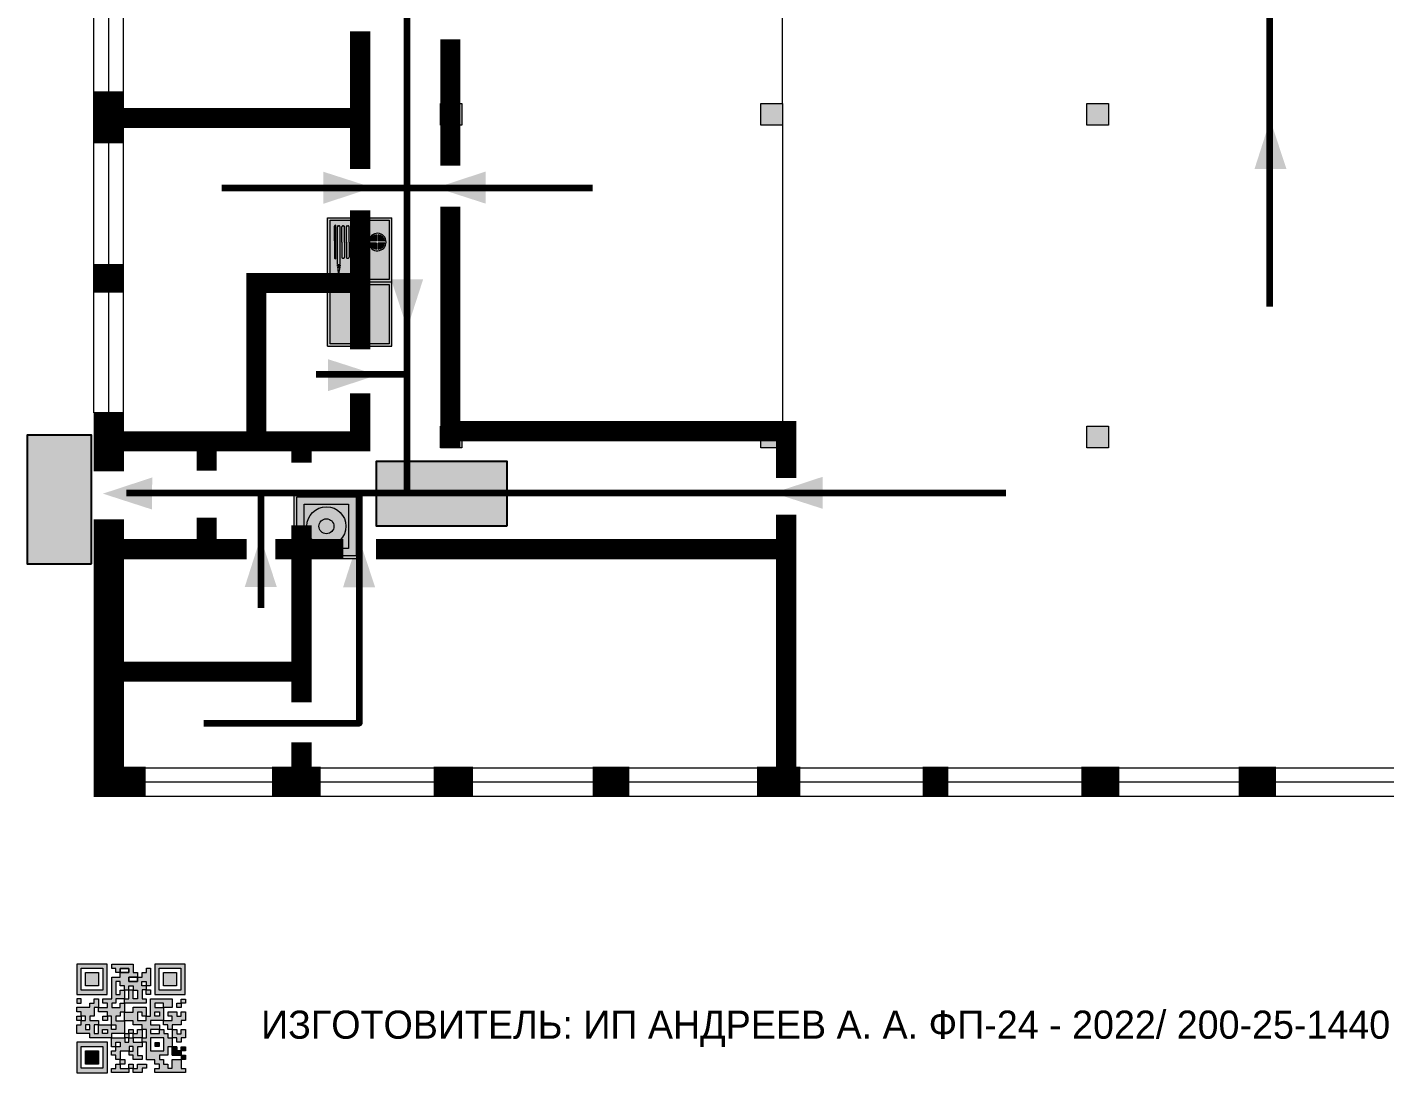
# Model space of a CAD drawing. Header units: millimetres. Extents: x 13810 to 67229, y 12374 to 21950.
# Drawn here: x 21737.9 to 21873, y 15355 to 15459.1 of the extents above; entities that cross this region are included whole.
import ezdxf

# ---------------------------------------------------------------- set-up
doc = ezdxf.new("R2010")
doc.units = ezdxf.units.MM
doc.layers.add('План_Штампы', color=7, linetype='Continuous')
doc.styles.add('обычный', font='arial.ttf')

# ---------------------------------------------------------------- blocks, each defined once
blk = doc.blocks.new('QR')
at = {"lineweight": 0}
h = blk.add_hatch(color=256, dxfattribs=at)
h.dxf.hatch_style = 1
h.paths.add_polyline_path([(9241.16, 2687.38), (9242.01, 2687.38), (9242.01, 2687.83), (9241.59, 2687.83), (9241.59, 2688.68), (9239.45, 2688.68), (9239.45, 2688.25), (9239.86, 2688.25), (9239.86, 2687.83), (9240.29, 2687.83), (9240.29, 2688.25), (9241.16, 2688.25), (9241.16, 2687.83), (9240.29, 2687.83), (9240.29, 2687.38), (9239.45, 2687.38), (9239.45, 2685.22), (9238.57, 2685.22), (9238.57, 2684.8), (9239.02, 2684.8), (9239.02, 2684.37), (9238.13, 2684.37), (9238.13, 2683.92), (9239.02, 2683.92), (9239.02, 2683.5), (9239.44, 2683.5), (9239.44, 2682.64), (9239.87, 2682.64), (9239.87, 2682.18), (9239.44, 2682.18), (9239.44, 2682.64), (9238.13, 2682.64), (9238.13, 2681.76), (9237.71, 2681.76), (9237.71, 2682.64), (9238.13, 2682.64), (9238.13, 2683.07), (9237.27, 2683.07), (9237.27, 2683.51), (9237.71, 2683.51), (9237.71, 2684.37), (9238.13, 2684.37), (9238.13, 2685.22), (9237.71, 2685.22), (9237.71, 2684.8), (9237.28, 2684.8), (9237.28, 2684.38), (9235.98, 2684.38), (9235.98, 2683.92), (9236.4, 2683.92), (9236.4, 2683.49), (9236.84, 2683.49), (9236.84, 2683.07), (9236.4, 2683.07), (9236.4, 2682.64), (9235.98, 2682.64), (9235.98, 2681.76), (9237.29, 2681.76), (9237.29, 2681.33), (9239.43, 2681.33), (9239.43, 2681.76), (9240.74, 2681.76), (9240.74, 2683.05), (9239.87, 2683.05), (9239.87, 2683.5), (9240.29, 2683.5), (9240.29, 2683.91), (9240.74, 2683.91), (9240.74, 2684.81), (9240.29, 2684.81), (9240.29, 2684.79), (9240.29, 2684.37), (9239.45, 2684.37), (9239.45, 2684.8), (9239.87, 2684.8), (9239.87, 2685.21), (9240.74, 2685.21), (9240.74, 2686.1), (9240.29, 2686.1), (9240.29, 2685.64), (9239.86, 2685.64), (9239.86, 2686.95), (9240.29, 2686.95), (9240.29, 2686.52), (9240.74, 2686.52), (9240.74, 2686.1), (9241.16, 2686.1), (9241.16, 2686.53), (9241.59, 2686.53), (9241.59, 2686.1), (9242.02, 2686.1), (9242.02, 2685.21), (9241.59, 2685.21), (9241.59, 2686.1), (9241.16, 2686.1), (9241.16, 2685.21), (9240.74, 2685.21), (9240.74, 2684.81), (9242.89, 2684.81), (9242.89, 2685.22), (9242.47, 2685.22), (9242.47, 2686.11), (9242.89, 2686.11), (9242.89, 2686.52), (9242.46, 2686.52), (9242.46, 2686.95), (9242.89, 2686.95), (9242.89, 2686.52), (9243.32, 2686.52), (9243.32, 2688.26), (9242.9, 2688.26), (9242.9, 2687.83), (9242.47, 2687.83), (9242.47, 2687.38), (9242.01, 2687.38), (9242.01, 2686.94), (9241.16, 2686.94)])
h.paths.add_polyline_path([(9239.02, 2682.18), (9239.02, 2681.76), (9238.54, 2681.76), (9238.54, 2682.18)], flags=16)
h.paths.add_polyline_path([(9237.27, 2682.65), (9237.27, 2682.19), (9236.83, 2682.19), (9236.83, 2682.65)], flags=16)
h = blk.add_hatch(color=256, dxfattribs=at)
h.dxf.hatch_style = 1
h.paths.add_polyline_path([(9238.15, 2687.83), (9236.83, 2687.83), (9236.83, 2686.52), (9238.15, 2686.52)], flags=0)
h.paths.add_polyline_path([(9239.01, 2685.65), (9239.01, 2688.68), (9235.98, 2688.68), (9235.98, 2685.65)])
h.paths.add_polyline_path([(9236.41, 2686.1), (9236.41, 2688.26), (9238.56, 2688.26), (9238.56, 2686.1)], flags=16)
h.paths.add_polyline_path([(9236.83, 2686.52), (9236.83, 2687.83), (9238.15, 2687.83), (9238.15, 2686.52)], flags=0)
h = blk.add_hatch(color=256, dxfattribs=at)
h.dxf.hatch_style = 1
h.paths.add_polyline_path([(9238.15, 2686.52), (9238.15, 2687.83), (9236.83, 2687.83), (9236.83, 2686.52)])
h.paths.add_polyline_path([(9245.91, 2686.52), (9245.91, 2687.83), (9244.59, 2687.83), (9244.59, 2686.52)], flags=0)
h.paths.add_polyline_path([(9246.77, 2685.65), (9246.77, 2688.68), (9243.74, 2688.68), (9243.74, 2685.65)])
h.paths.add_polyline_path([(9244.17, 2686.1), (9244.17, 2688.26), (9246.32, 2688.26), (9246.32, 2686.1)], flags=16)
h.paths.add_polyline_path([(9244.59, 2686.52), (9244.59, 2687.83), (9245.91, 2687.83), (9245.91, 2686.52)], flags=0)
h = blk.add_hatch(color=256, dxfattribs=at)
h.dxf.hatch_style = 1
h.paths.add_polyline_path([(9240.75, 2681.76), (9240.75, 2681.35), (9241.17, 2681.35), (9241.17, 2681.76)])
h.paths.add_polyline_path([(9241.6, 2682.18), (9241.17, 2682.18), (9241.17, 2681.76), (9241.6, 2681.76)])
h.paths.add_polyline_path([(9242.47, 2681.34), (9242.47, 2682.19), (9242.02, 2682.19), (9242.02, 2681.76), (9241.6, 2681.76), (9241.6, 2681.34)])
h.paths.add_polyline_path([(9239.87, 2678.3), (9239.44, 2678.3), (9239.44, 2677.89), (9241.17, 2677.89), (9241.17, 2678.3), (9240.28, 2678.3), (9240.28, 2678.73), (9239.87, 2678.73)])
h.paths.add_polyline_path([(9240.75, 2678.73), (9240.75, 2679.19), (9240.28, 2679.19), (9240.28, 2678.73)])
h.paths.add_polyline_path([(9241.6, 2678.73), (9241.17, 2678.73), (9241.17, 2678.3), (9241.6, 2678.3)])
h.paths.add_polyline_path([(9242.02, 2678.3), (9241.6, 2678.3), (9241.6, 2677.89), (9242.48, 2677.89), (9242.48, 2678.31), (9242.9, 2678.31), (9242.9, 2678.73), (9242.02, 2678.73)])
h.paths.add_polyline_path([(9246.36, 2684.37), (9246.36, 2684.79), (9245.93, 2684.79), (9245.93, 2684.37)])
h.paths.add_polyline_path([(9246.78, 2685.2), (9246.36, 2685.2), (9246.36, 2684.79), (9246.78, 2684.79)])
h.paths.add_polyline_path([(9245.91, 2687.83), (9244.59, 2687.83), (9244.59, 2686.52), (9245.91, 2686.52)])
h = blk.add_hatch(color=256, dxfattribs=at)
h.dxf.hatch_style = 1
h.paths.add_polyline_path([(9243.32, 2686.11), (9242.89, 2686.11), (9242.89, 2685.64), (9243.32, 2685.64)])
h.paths.add_polyline_path([(9239.02, 2683.07), (9239.02, 2683.5), (9238.56, 2683.5), (9238.56, 2683.07)])
h.paths.add_polyline_path([(9236.4, 2684.8), (9236.4, 2685.22), (9235.98, 2685.22), (9235.98, 2684.8)])
h.paths.add_polyline_path([(9236.4, 2683.07), (9236.4, 2683.49), (9235.98, 2683.49), (9235.98, 2683.07)])
h = blk.add_hatch(color=256, dxfattribs=at)
h.dxf.hatch_style = 1
h.paths.add_polyline_path([(9243.32, 2682.64), (9243.32, 2683.07), (9244.62, 2683.07), (9244.62, 2684.37), (9243.74, 2684.37), (9243.74, 2684.8), (9244.62, 2684.8), (9244.62, 2684.37), (9245.48, 2684.37), (9245.48, 2685.22), (9243.32, 2685.22), (9243.32, 2683.5), (9242.89, 2683.5), (9242.89, 2683.06), (9242.01, 2683.06), (9242.01, 2683.91), (9242.47, 2683.91), (9242.47, 2683.5), (9242.89, 2683.5), (9242.89, 2684.38), (9241.59, 2684.38), (9241.59, 2683.91), (9240.74, 2683.91), (9240.74, 2683.05), (9241.59, 2683.05), (9241.59, 2682.64), (9242.47, 2682.64), (9242.47, 2682.19), (9242.91, 2682.19), (9242.91, 2681.34), (9242.48, 2681.34), (9242.48, 2680.91), (9242.91, 2680.91), (9242.91, 2679.17), (9243.75, 2679.17), (9243.75, 2678.73), (9244.2, 2678.73), (9244.2, 2678.3), (9243.75, 2678.3), (9243.75, 2677.88), (9246.78, 2677.88), (9246.78, 2678.3), (9246.35, 2678.3), (9246.35, 2679.19), (9245.48, 2679.19), (9245.48, 2678.31), (9245.05, 2678.31), (9245.05, 2678.73), (9244.62, 2678.73), (9244.62, 2679.19), (9244.2, 2679.19), (9244.2, 2679.61), (9245.05, 2679.61), (9245.05, 2680.46), (9245.48, 2680.46), (9245.48, 2681.34), (9245.04, 2681.34), (9245.04, 2681.76), (9244.63, 2681.76), (9244.63, 2682.19), (9244.21, 2682.19), (9244.21, 2681.76), (9243.32, 2681.76), (9243.32, 2682.19), (9244.21, 2682.19), (9244.21, 2682.64)])
h.paths.add_polyline_path([(9243.75, 2683.49), (9243.75, 2683.92), (9244.21, 2683.92), (9244.21, 2683.49)], flags=16)
h.paths.add_polyline_path([(9243.32, 2681.34), (9244.63, 2681.34), (9244.63, 2680.04), (9243.32, 2680.04)], flags=16)
h.paths.add_polyline_path([(9243.76, 2680.89), (9244.18, 2680.89), (9244.18, 2680.48), (9243.76, 2680.48)], flags=0)
h = blk.add_hatch(color=256, dxfattribs=at)
h.dxf.hatch_style = 1
h.paths.add_polyline_path([(9246.36, 2683.07), (9246.78, 2683.07), (9246.78, 2683.92), (9246.36, 2683.92), (9246.36, 2683.49), (9245.92, 2683.49), (9245.92, 2683.92), (9245.06, 2683.92), (9245.06, 2683.49), (9245.48, 2683.49), (9245.48, 2683.07), (9244.62, 2683.07), (9244.62, 2682.65), (9245.05, 2682.65), (9245.05, 2682.18), (9245.48, 2682.18), (9245.48, 2682.65), (9246.36, 2682.65)])
h.paths.add_polyline_path([(9246.78, 2682.18), (9246.36, 2682.18), (9246.36, 2681.75), (9245.92, 2681.75), (9245.92, 2682.18), (9245.48, 2682.18), (9245.48, 2681.34), (9245.48, 2681.34), (9245.94, 2681.34), (9245.94, 2680.91), (9246.36, 2680.91), (9246.36, 2681.34), (9246.78, 2681.34)])
h = blk.add_hatch(color=256, dxfattribs=at)
h.dxf.hatch_style = 1
h.paths.add_polyline_path([(9242.02, 2680.46), (9242.48, 2680.46), (9242.48, 2680.91), (9241.58, 2680.91), (9241.58, 2681.35), (9241.17, 2681.35), (9241.17, 2680.91), (9240.75, 2680.91), (9240.75, 2681.33), (9239.43, 2681.33), (9239.43, 2680.46), (9239.86, 2680.46), (9239.86, 2680.92), (9240.3, 2680.92), (9240.3, 2680.46), (9239.86, 2680.46), (9239.86, 2680.04), (9239.44, 2680.04), (9239.44, 2679.62), (9239.86, 2679.62), (9239.86, 2679.19), (9240.29, 2679.19), (9240.29, 2680.03), (9241.18, 2680.03), (9241.18, 2680.47), (9241.6, 2680.47), (9241.6, 2680.03), (9241.18, 2680.03), (9241.18, 2679.61), (9241.6, 2679.61), (9241.6, 2679.19), (9242.47, 2679.19), (9242.47, 2679.6), (9242.02, 2679.6)])
h = blk.add_hatch(color=256, dxfattribs=at)
h.dxf.hatch_style = 1
h.paths.add_polyline_path([(9235.98, 2680.9), (9235.98, 2677.86), (9239.02, 2677.86), (9239.02, 2680.9)])
h.paths.add_polyline_path([(9238.57, 2680.48), (9238.57, 2678.32), (9236.41, 2678.32), (9236.41, 2680.48)], flags=16)
h.paths.add_polyline_path([(9238.15, 2680.05), (9238.15, 2678.74), (9236.83, 2678.74), (9236.83, 2680.05)], flags=0)
h = blk.add_hatch(color=256, dxfattribs=at)
h.dxf.hatch_style = 1
h.paths.add_polyline_path([(9238.15, 2680.05), (9236.83, 2680.05), (9236.83, 2678.74), (9238.15, 2678.74)])
h = blk.add_hatch(color=256, dxfattribs=at)
h.dxf.hatch_style = 1
h.paths.add_polyline_path([(9244.18, 2680.48), (9244.18, 2680.89), (9243.76, 2680.89), (9243.76, 2680.48)])
h = blk.add_hatch(color=256, dxfattribs=at)
h.dxf.hatch_style = 1
h.paths.add_polyline_path([(9245.93, 2680.04), (9245.93, 2680.46), (9245.48, 2680.46), (9245.48, 2679.62), (9246.35, 2679.62), (9246.35, 2680.04)])
h.paths.add_polyline_path([(9246.78, 2680.04), (9246.78, 2680.46), (9246.35, 2680.46), (9246.35, 2680.04)])
h.paths.add_polyline_path([(9246.78, 2679.18), (9246.78, 2679.62), (9246.35, 2679.62), (9246.35, 2679.18)])
for points in [[(9237.71, 2685.22), (9238.13, 2685.22), (9238.13, 2684.37), (9237.71, 2684.37), (9237.71, 2683.51), (9237.27, 2683.51), (9237.27, 2683.07), (9238.13, 2683.07), (9238.13, 2682.64), (9237.71, 2682.64), (9237.71, 2681.76), (9238.13, 2681.76), (9238.13, 2682.64), (9239.44, 2682.64), (9239.44, 2683.5), (9239.02, 2683.5), (9239.02, 2683.07), (9238.56, 2683.07), (9238.56, 2683.5), (9239.02, 2683.5), (9239.02, 2683.92), (9238.13, 2683.92), (9238.13, 2684.37), (9239.02, 2684.37), (9239.02, 2684.8), (9238.57, 2684.8), (9238.57, 2685.22), (9239.45, 2685.22), (9239.45, 2687.38), (9240.29, 2687.38), (9240.29, 2687.83), (9239.86, 2687.83), (9239.86, 2688.25), (9239.45, 2688.25), (9239.45, 2688.68), (9241.59, 2688.68), (9241.59, 2687.83), (9242.01, 2687.83), (9242.01, 2687.38), (9242.47, 2687.38), (9242.47, 2687.83), (9242.9, 2687.83), (9242.9, 2688.26), (9243.32, 2688.26), (9243.32, 2686.52), (9242.89, 2686.52), (9242.89, 2686.11), (9243.32, 2686.11), (9243.32, 2685.64), (9242.89, 2685.64), (9242.89, 2686.11), (9242.47, 2686.11), (9242.47, 2685.22), (9242.89, 2685.22), (9242.89, 2684.81), (9240.74, 2684.81), (9240.74, 2683.91), (9241.59, 2683.91), (9241.59, 2684.38), (9242.89, 2684.38), (9242.89, 2683.5), (9242.47, 2683.5), (9242.47, 2683.91), (9242.01, 2683.91), (9242.01, 2683.06), (9242.89, 2683.06), (9242.89, 2683.5), (9243.32, 2683.5), (9243.32, 2685.22), (9245.48, 2685.22), (9245.48, 2684.37), (9244.62, 2684.37), (9244.62, 2683.07), (9245.48, 2683.07), (9245.48, 2683.49), (9245.06, 2683.49), (9245.06, 2683.92), (9245.92, 2683.92), (9245.92, 2683.49), (9246.36, 2683.49), (9246.36, 2683.92), (9246.78, 2683.92), (9246.78, 2683.07), (9246.36, 2683.07), (9246.36, 2682.65), (9245.48, 2682.65), (9245.48, 2682.18), (9245.92, 2682.18), (9245.92, 2681.75), (9246.36, 2681.75), (9246.36, 2682.18), (9246.78, 2682.18), (9246.78, 2681.34), (9246.36, 2681.34), (9246.36, 2680.91), (9245.94, 2680.91), (9245.94, 2681.34), (9245.48, 2681.34), (9245.48, 2680.46), (9245.93, 2680.46), (9245.93, 2680.04), (9246.35, 2680.04), (9246.35, 2680.46), (9246.78, 2680.46), (9246.78, 2680.04), (9246.78, 2680.04), (9246.35, 2680.04), (9246.35, 2679.62), (9246.78, 2679.62), (9246.78, 2679.18), (9246.35, 2679.18), (9246.35, 2678.3), (9246.78, 2678.3), (9246.78, 2677.88), (9243.75, 2677.88), (9243.75, 2678.3), (9244.2, 2678.3), (9244.2, 2678.73), (9243.75, 2678.73), (9243.75, 2679.17), (9242.91, 2679.17), (9242.91, 2680.91), (9242.48, 2680.91), (9242.48, 2680.46), (9242.02, 2680.46), (9242.02, 2679.6), (9242.47, 2679.6), (9242.47, 2679.19), (9241.6, 2679.19), (9241.6, 2679.61), (9241.18, 2679.61), (9241.18, 2680.03), (9240.29, 2680.03), (9240.29, 2679.19), (9240.75, 2679.19), (9240.75, 2678.73), (9240.28, 2678.73), (9240.28, 2678.3), (9241.17, 2678.3), (9241.17, 2678.73), (9241.6, 2678.73), (9241.6, 2678.3), (9242.02, 2678.3), (9242.02, 2678.73), (9242.9, 2678.73), (9242.9, 2678.31), (9242.48, 2678.31), (9242.48, 2677.89), (9241.6, 2677.89), (9241.6, 2678.3), (9241.17, 2678.3), (9241.17, 2677.89), (9239.44, 2677.89), (9239.44, 2678.3), (9239.87, 2678.3), (9239.87, 2678.73), (9240.28, 2678.73), (9240.28, 2679.19), (9240.29, 2679.19), (9239.86, 2679.19), (9239.86, 2679.62), (9239.44, 2679.62), (9239.44, 2680.04), (9239.86, 2680.04), (9239.86, 2680.46), (9239.43, 2680.46), (9239.43, 2681.33), (9237.29, 2681.33), (9237.29, 2681.76), (9235.98, 2681.76), (9235.98, 2682.64), (9236.4, 2682.64), (9236.4, 2683.07), (9235.98, 2683.07), (9235.98, 2683.49), (9236.4, 2683.49), (9236.4, 2683.92), (9235.98, 2683.92), (9235.98, 2684.38), (9237.28, 2684.38), (9237.28, 2684.8), (9237.71, 2684.8), (9237.71, 2685.22), (9237.92, 2685.22)], [(9240.74, 2686.1), (9240.74, 2686.52), (9240.29, 2686.52), (9240.29, 2686.95), (9239.86, 2686.95), (9239.86, 2685.64), (9240.29, 2685.64), (9240.29, 2686.1), (9240.74, 2686.1), (9240.74, 2686.52)], [(9240.74, 2685.21), (9239.87, 2685.21), (9239.87, 2684.8), (9239.45, 2684.8), (9239.45, 2684.37), (9240.29, 2684.37), (9240.29, 2684.79), (9240.29, 2684.81), (9240.74, 2684.81), (9240.74, 2685.21), (9239.87, 2685.21)], [(9240.74, 2683.91), (9240.29, 2683.91), (9240.29, 2683.5), (9239.87, 2683.5), (9239.87, 2683.05), (9240.74, 2683.05), (9240.74, 2683.91)], [(9244.62, 2684.37), (9244.62, 2684.8), (9243.74, 2684.8), (9243.74, 2684.37), (9244.62, 2684.37)], [(9240.74, 2683.05), (9240.74, 2681.76), (9239.43, 2681.76), (9239.43, 2681.33), (9240.75, 2681.33), (9240.75, 2681.35), (9240.75, 2680.91), (9241.17, 2680.91), (9241.17, 2681.35), (9241.58, 2681.35), (9241.58, 2680.91), (9242.48, 2680.91), (9242.48, 2681.34), (9242.91, 2681.34), (9242.91, 2682.19), (9242.47, 2682.19), (9242.47, 2682.64), (9241.59, 2682.64), (9241.59, 2683.05), (9240.74, 2683.05)], [(9244.62, 2683.07), (9243.32, 2683.07), (9243.32, 2682.64), (9244.21, 2682.64), (9244.21, 2682.19), (9243.32, 2682.19), (9243.32, 2681.76), (9244.21, 2681.76), (9244.21, 2682.19), (9244.63, 2682.19), (9244.63, 2681.76), (9245.04, 2681.76), (9245.04, 2681.34), (9245.48, 2681.34)], [(9245.48, 2682.18), (9245.05, 2682.18), (9245.05, 2682.65), (9244.62, 2682.65), (9244.62, 2683.07)], [(9241.6, 2681.76), (9242.02, 2681.76), (9242.02, 2682.19), (9242.47, 2682.19), (9242.47, 2681.34), (9241.6, 2681.34), (9241.6, 2681.76)], [(9245.48, 2682.18), (9245.48, 2681.34)], [(9239.86, 2680.46), (9239.86, 2680.92), (9240.3, 2680.92), (9240.3, 2680.46), (9239.86, 2680.46)], [(9245.48, 2680.46), (9245.05, 2680.46), (9245.05, 2679.61), (9244.2, 2679.61), (9244.2, 2679.19), (9244.62, 2679.19), (9244.62, 2678.73), (9245.05, 2678.73), (9245.05, 2678.31), (9245.48, 2678.31), (9245.48, 2679.19), (9246.35, 2679.19), (9246.35, 2679.07)], [(9246.35, 2679.62), (9245.48, 2679.62), (9245.48, 2680.46)], [(9245.48, 2680.46), (9245.48, 2679.62), (9246.35, 2679.62), (9246.35, 2680.04), (9245.93, 2680.04), (9245.93, 2680.46), (9245.48, 2680.46), (9245.48, 2679.62)], [(9246.35, 2679.62), (9246.35, 2679.18)]]:
    blk.add_lwpolyline(points, dxfattribs=at)
for points in [[(9235.98, 2685.65), (9239.01, 2685.65), (9239.01, 2688.68), (9235.98, 2688.68)], [(9236.41, 2688.26), (9238.56, 2688.26), (9238.56, 2686.1), (9236.41, 2686.1)], [(9240.29, 2687.83), (9241.16, 2687.83), (9241.16, 2688.25), (9240.29, 2688.25)], [(9240.29, 2688.25), (9241.16, 2688.25), (9241.16, 2687.83), (9240.29, 2687.83)], [(9243.74, 2685.65), (9246.77, 2685.65), (9246.77, 2688.68), (9243.74, 2688.68)], [(9244.17, 2688.26), (9246.32, 2688.26), (9246.32, 2686.1), (9244.17, 2686.1)], [(9236.83, 2687.83), (9238.15, 2687.83), (9238.15, 2686.52), (9236.83, 2686.52)], [(9242.01, 2687.38), (9241.16, 2687.38), (9241.16, 2686.94), (9242.01, 2686.94)], [(9241.16, 2687.38), (9242.01, 2687.38), (9242.01, 2686.94), (9241.16, 2686.94)], [(9242.89, 2686.52), (9242.46, 2686.52), (9242.46, 2686.95), (9242.89, 2686.95)], [(9244.59, 2687.83), (9245.91, 2687.83), (9245.91, 2686.52), (9244.59, 2686.52)], [(9235.98, 2684.8), (9236.4, 2684.8), (9236.4, 2685.22), (9235.98, 2685.22)], [(9241.16, 2686.1), (9240.74, 2686.1), (9240.74, 2685.21), (9241.16, 2685.21)], [(9241.16, 2686.53), (9241.59, 2686.53), (9241.59, 2686.1), (9241.16, 2686.1)], [(9241.59, 2686.1), (9242.02, 2686.1), (9242.02, 2685.21), (9241.59, 2685.21)], [(9246.36, 2685.2), (9246.78, 2685.2), (9246.78, 2684.79), (9246.36, 2684.79)], [(9243.75, 2683.92), (9244.21, 2683.92), (9244.21, 2683.49), (9243.75, 2683.49)], [(9245.93, 2684.79), (9246.36, 2684.79), (9246.36, 2684.37), (9245.93, 2684.37)], [(9236.4, 2683.07), (9236.84, 2683.07), (9236.84, 2683.49), (9236.4, 2683.49)], [(9236.83, 2682.19), (9237.27, 2682.19), (9237.27, 2682.65), (9236.83, 2682.65)], [(9239.44, 2682.64), (9239.87, 2682.64), (9239.87, 2682.18), (9239.44, 2682.18)], [(9238.54, 2682.18), (9239.02, 2682.18), (9239.02, 2681.76), (9238.54, 2681.76)], [(9240.75, 2681.76), (9241.17, 2681.76), (9241.17, 2681.35), (9240.75, 2681.35)], [(9241.17, 2682.18), (9241.6, 2682.18), (9241.6, 2681.76), (9241.17, 2681.76)], [(9243.32, 2680.04), (9244.63, 2680.04), (9244.63, 2681.34), (9243.32, 2681.34)], [(9235.98, 2677.86), (9239.02, 2677.86), (9239.02, 2680.9), (9235.98, 2680.9)], [(9236.41, 2680.48), (9238.57, 2680.48), (9238.57, 2678.32), (9236.41, 2678.32)], [(9236.83, 2680.05), (9238.15, 2680.05), (9238.15, 2678.74), (9236.83, 2678.74)], [(9241.18, 2680.03), (9241.6, 2680.03), (9241.6, 2680.47), (9241.18, 2680.47)], [(9243.76, 2680.89), (9244.18, 2680.89), (9244.18, 2680.48), (9243.76, 2680.48)]]:
    blk.add_lwpolyline(points, close=True, dxfattribs=at)
blk = doc.blocks.new('A$C7B4425F7')
at = {"true_color": 0xffffff}
blk.add_hatch(color=7, dxfattribs=at).paths.add_polyline_path([(0, 0), (-16, 0), (-16, -8), (0, -8)])
h = blk.add_hatch(color=126)
h.paths.add_polyline_path([(-0.2, -0.2), (-15.8, -0.2), (-15.8, -7.8), (-0.2, -7.8)])
h.paths.add_polyline_path([(-11.76, -2.03), (-11.76, -3.66), (-11.17, -3.66, -0.568275), (-11.17, -6.18), (-12.58, -6.18), (-12.58, -2.03)], flags=16)
h.paths.add_polyline_path([(-13.33, -4.12, -0.495768), (-13.59, -6.18), (-15.03, -6.18), (-15.03, -2.03), (-13.59, -2.03, -0.487973)], flags=16)
h.paths.add_polyline_path([(-10.25, -2.03), (-9.48, -2.03), (-9.48, -6.18), (-10.25, -6.18)], flags=16)
h.paths.add_polyline_path([(-13.84, -3.69), (-14.24, -3.69), (-14.24, -3.03), (-13.9, -3.03, -0.692621)], flags=0)
h.paths.add_polyline_path([(-9.15, -2.03), (-8.4, -2.03), (-8.04, -3.07), (-7.68, -2.03), (-6.93, -2.03), (-7.64, -4.1), (-6.93, -6.18), (-7.68, -6.18), (-8.04, -5.14), (-8.4, -6.18), (-9.15, -6.18), (-8.44, -4.1)], flags=16)
h.paths.add_polyline_path([(-11.76, -4.46), (-11.42, -4.46, -0.692621), (-11.36, -5.12), (-11.76, -5.12)], flags=0)
h.paths.add_polyline_path([(-13.9, -5.2), (-14.24, -5.2), (-14.24, -4.55), (-13.84, -4.55, -0.708038)], flags=0)
edge = h.paths.add_edge_path(flags=16)
edge.add_ellipse((-5.51, -4.08), major_axis=(0, 2.05), ratio=0.586184, start_angle=0, end_angle=360)
edge = h.paths.add_edge_path(flags=0)
edge.add_ellipse((-5.51, -4.08), major_axis=(0, 1.14), ratio=0.454828, start_angle=0, end_angle=360)
h.paths.add_polyline_path([(-4.13, -4.96, 0.377264), (-3.48, -4.52, 0.0555), (-3.16, -2.03), (-1.66, -2.03), (-1.66, -4.96), (-0.96, -4.96), (-0.96, -7.01), (-1.75, -7.01), (-1.75, -6.18), (-3.3, -6.18), (-3.3, -7.02), (-4.13, -7.02)], flags=16)
h.paths.add_polyline_path([(-2.73, -2.91), (-2.28, -2.91), (-2.28, -4.96), (-3.05, -4.96, 0.079136)], flags=0)
at = {"color": 126}
blk.add_lwpolyline([(-16, -8), (0, -8), (0, 0), (-16, 0)], close=True, dxfattribs=at)
blk = doc.blocks.new('A$C54414219')
at = {"true_color": 0xffffff}
h = blk.add_hatch(color=7, dxfattribs=at)
h.paths.add_polyline_path([(2.39, -9.45), (2.39, -18.3), (11.23, -18.3), (11.23, -9.45)], flags=0)
h.paths.add_polyline_path([(10.71, -13.87, -1), (2.92, -13.87, -1)], flags=0)
h.paths.add_polyline_path([(8.3, -13.87, -1), (5.33, -13.87, -1)], flags=0)
h.paths.add_polyline_path([(0.41, -7.47), (0.41, -20.27), (13.21, -20.27), (13.21, -7.47)])
h.paths.add_polyline_path([(0.92, -19.77), (12.71, -19.77), (12.71, -7.98), (0.92, -7.98)], flags=16)
h.paths.add_polyline_path([(11.23, -9.45), (11.23, -18.3), (2.39, -18.3), (2.39, -9.45)], flags=0)
at = {"lineweight": 5}
h = blk.add_hatch(color=242, dxfattribs=at)
h.paths.add_polyline_path([(12.71, -7.98), (0.92, -7.98), (0.92, -19.77), (12.71, -19.77)])
h.paths.add_polyline_path([(11.23, -18.3), (2.39, -18.3), (2.39, -9.45), (11.23, -9.45)], flags=16)
h.paths.add_polyline_path([(10.71, -13.87, -1), (2.92, -13.87, -1)], flags=0)
h.paths.add_polyline_path([(8.3, -13.87, -1), (5.33, -13.87, -1)], flags=0)
at = {"true_color": 0xffffff}
h = blk.add_hatch(color=7, dxfattribs=at)
h.paths.add_polyline_path([(2.39, -9.45), (2.39, -18.3), (11.23, -18.3), (11.23, -9.45)])
h.paths.add_polyline_path([(10.71, -13.87, -1), (2.92, -13.87, -1)], flags=16)
h.paths.add_polyline_path([(8.3, -13.87, -1), (5.33, -13.87, -1)], flags=0)
at = {"lineweight": 5}
h = blk.add_hatch(color=242, dxfattribs=at)
h.paths.add_polyline_path([(2.92, -13.87, 1), (10.71, -13.87, 1)])
h.paths.add_polyline_path([(8.3, -13.87, -1), (5.33, -13.87, -1)], flags=16)
at = {"color": 242, "lineweight": 5}
for p, q in [((0.41, -20.27), (0.41, -7.47)), ((0.41, -7.47), (13.21, -7.47)), ((0.41, -7.47), (13.21, -7.47)), ((13.21, -20.27), (13.21, -7.47)), ((0.41, -20.27), (13.21, -20.27))]:
    blk.add_line(p, q, dxfattribs=at)
for points in [[(0.92, -7.98), (12.71, -7.98), (12.71, -19.77), (0.92, -19.77)], [(2.39, -9.45), (11.23, -9.45), (11.23, -18.3), (2.39, -18.3)]]:
    blk.add_lwpolyline(points, close=True, dxfattribs=at)
for radius in [3.89, 1.49]:
    blk.add_circle((6.81, -13.87), radius, dxfattribs=at)
blk = doc.blocks.new('A$C32E8229D')
at = {"true_color": 0xffffff}
blk.add_hatch(color=7, dxfattribs=at).paths.add_polyline_path([(0, 0), (0, -8), (16, -8), (16, 0)])
h = blk.add_hatch(color=126)
h.paths.add_polyline_path([(0.2, -0.2), (15.8, -0.2), (15.8, -7.8), (0.2, -7.8)])
h.paths.add_polyline_path([(13.49, -2.05), (12.08, -2.05), (11.37, -2.63, 0.162397), (11.29, -2.84), (11.29, -3.63), (10.35, -3.63), (10.35, -4.05), (11.68, -4.05), (11.68, -3.48), (12.26, -4.28), (11.29, -5.1), (11.29, -6.78), (11.85, -6.78), (11.85, -5.44), (12.8, -4.64), (12.8, -5.94), (14.46, -5.94), (14.46, -5.39), (13.45, -5.39), (13.45, -3.97), (12.46, -2.59), (13.15, -2.59), (13.69, -3.34), (14.18, -3)], flags=16)
h.paths.add_polyline_path([(10.74, -1.82, 1), (11.8, -1.82, 1)], flags=16)
h.paths.add_polyline_path([(9.39, -3.59), (5.99, -3.59), (6.56, -3.03), (5.91, -3.03), (5.1, -3.83), (5.91, -4.64), (6.56, -4.64), (5.99, -4.09), (9.39, -4.09)], flags=16)
h.paths.add_polyline_path([(4.29, -1.08), (1.72, -1.08), (1.72, -6.6), (4.29, -6.6)], flags=16)
at = {"color": 126}
blk.add_lwpolyline([(16, -8), (0, -8), (0, 0), (16, 0)], close=True, dxfattribs=at)
blk = doc.blocks.new('A$C3AD82952')
at = {"true_color": 0xf5f5ff}
h = blk.add_hatch(color=7, dxfattribs=at)
h.dxf.hatch_style = 1
h.paths.add_polyline_path([(8.21, 8.73, 0.414214), (7.89, 9.05), (7.22, 9.05), (7.22, 9.92), (7.59, 9.92, 1), (7.57, 10.36), (7.22, 10.36), (7.22, 10.6), (6.43, 10.6), (6.43, 10.36), (6.01, 10.36), (4.74, 9.59), (4.74, 8.69), (4.98, 8.73), (4.98, 9.26), (6.12, 9.91), (6.43, 9.91), (6.43, 9.05), (5.76, 9.05, 0.414214), (5.44, 8.73), (5.44, 2.2), (8.21, 2.2)], flags=0)
h.paths.add_polyline_path([(12.8, 12.8), (0, 12.8), (0, 0), (12.8, 0)])
h.paths.add_polyline_path([(0.51, 12.29), (12.29, 12.29), (12.29, 0.51), (0.51, 0.51)], flags=16)
h.paths.add_polyline_path([(4.74, 9.59), (6.01, 10.36), (6.43, 10.36), (6.43, 10.6), (7.22, 10.6), (7.22, 10.36), (7.59, 10.36, -0.94586), (7.59, 9.92), (7.22, 9.92), (7.22, 9.05), (7.89, 9.05, -0.414214), (8.21, 8.73), (8.21, 2.2), (5.44, 2.2), (5.44, 8.73, -0.414214), (5.76, 9.05), (6.43, 9.05), (6.43, 9.91), (6.12, 9.91), (4.98, 9.26), (4.98, 8.73), (4.74, 8.69)], flags=0)
h = blk.add_hatch(color=242)
h.dxf.hatch_style = 1
h.paths.add_polyline_path([(12.29, 12.29), (0.51, 12.29), (0.51, 0.51), (12.29, 0.51)])
h.paths.add_polyline_path([(4.74, 8.69), (4.74, 9.59), (6.01, 10.36), (6.43, 10.36), (6.43, 10.6), (7.22, 10.6), (7.22, 10.36), (7.59, 10.36, -0.94586), (7.59, 9.92), (7.22, 9.92), (7.22, 9.05), (7.89, 9.05, -0.414214), (8.21, 8.73), (8.21, 2.2), (5.44, 2.2), (5.44, 8.73, -0.414214), (5.76, 9.05), (6.43, 9.05), (6.43, 9.91), (6.12, 9.91), (4.98, 9.26), (4.98, 8.73)], flags=16)
h = blk.add_hatch(color=7, dxfattribs=at)
h.dxf.hatch_style = 1
h.paths.add_polyline_path([(8.21, 8.73, 0.414214), (7.89, 9.05), (7.22, 9.05), (7.22, 9.92), (7.59, 9.92, 1), (7.57, 10.36), (7.22, 10.36), (7.22, 10.6), (6.43, 10.6), (6.43, 10.36), (6.01, 10.36), (4.74, 9.59), (4.74, 8.69), (4.98, 8.73), (4.98, 9.26), (6.12, 9.91), (6.43, 9.91), (6.43, 9.05), (5.76, 9.05, 0.414214), (5.44, 8.73), (5.44, 2.2), (8.21, 2.2)])
at = {"color": 242, "lineweight": 5}
for p, q in [((0, 0), (0, 12.8)), ((0, 12.8), (12.8, 12.8)), ((12.8, 0), (12.8, 12.8)), ((6.01, 10.36), (4.74, 9.59)), ((4.74, 9.59), (4.74, 8.69)), ((4.74, 8.69), (4.98, 8.73)), ((4.98, 9.26), (6.12, 9.91)), ((4.98, 8.73), (4.98, 9.26)), ((5.44, 2.2), (5.44, 8.73)), ((5.76, 9.05), (6.43, 9.05)), ((6.01, 10.36), (6.43, 10.36)), ((6.12, 9.91), (6.43, 9.91)), ((7.22, 10.6), (6.43, 10.6)), ((6.43, 10.6), (6.43, 10.36)), ((6.43, 9.91), (6.43, 9.05)), ((7.22, 10.36), (7.22, 10.6)), ((7.59, 10.36), (7.22, 10.36)), ((7.22, 9.05), (7.22, 9.92)), ((7.59, 9.92), (7.22, 9.92)), ((7.89, 9.05), (7.22, 9.05)), ((8.21, 2.2), (8.21, 8.73)), ((0, 0), (12.8, 0)), ((5.44, 2.2), (8.21, 2.2))]:
    blk.add_line(p, q, dxfattribs=at)
blk.add_lwpolyline([(0.51, 12.29), (12.29, 12.29), (12.29, 0.51), (0.51, 0.51)], close=True, dxfattribs=at)
for centre, radius, start, end in [((5.76, 8.73), 0.32, 90, 180), ((7.58, 10.14), 0.223, 273.1875, 86.8125), ((7.89, 8.73), 0.32, 0, 90)]:
    blk.add_arc(centre, radius, start, end, dxfattribs=at)
blk = doc.blocks.new('A$C37112FD5')
at = {"true_color": 0xf5f5ff}
h = blk.add_hatch(color=7, dxfattribs=at)
h.dxf.hatch_style = 1
h.paths.add_polyline_path([(12.8, -7.4), (0, -7.4), (0, -20.2), (12.8, -20.2)])
h.paths.add_polyline_path([(12.29, -7.91), (12.29, -19.69), (0.51, -19.69), (0.51, -7.91)], flags=16)
h.paths.add_polyline_path([(4.98, -9.04, -0.42597), (5.17, -9.22), (5.17, -12.25), (5.17, -15.29, -0.432244), (4.98, -15.47), (4.83, -15.47, -0.42597), (4.64, -15.29), (4.64, -12.25), (4.64, -9.22, -0.432244), (4.83, -9.04)], flags=0)
h.paths.add_polyline_path([(4.28, -9.22), (4.28, -12.25), (4.28, -15.29, -0.432244), (4.09, -15.47), (3.94, -15.47, -0.42597), (3.75, -15.29), (3.75, -12.25), (3.75, -9.22, -0.432244), (3.94, -9.04), (4.09, -9.04, -0.42597)], flags=0)
h.paths.add_polyline_path([(5.72, -9.04), (5.87, -9.04, -0.42597), (6.06, -9.22), (6.06, -12.25), (6.06, -15.29, -0.432244), (5.87, -15.47), (5.72, -15.47, -0.42597), (5.53, -15.29), (5.53, -12.25), (5.53, -9.22, -0.432244)], flags=0)
h.paths.add_polyline_path([(6.42, -8.9), (6.5, -8.9, -0.42597), (6.69, -9.08), (6.69, -12.03), (8.21, -12.03, -15.824349), (8.21, -12.47), (6.69, -12.47), (6.69, -15.42, -0.432244), (6.5, -15.6), (6.42, -15.6)], flags=0)
h.paths.add_polyline_path([(3.39, -9.22), (3.39, -12.25), (3.39, -15.29, -0.432244), (3.2, -15.47), (3.05, -15.47, -0.42597), (2.85, -15.29), (2.85, -12.25), (2.85, -9.22, -0.432244), (3.05, -9.04), (3.2, -9.04, -0.42597)], flags=0)
h.paths.add_polyline_path([(2.5, -9.22), (2.5, -16.71), (1.96, -16.71), (1.96, -9.22, -0.432244), (2.15, -9.04), (2.31, -9.04, -0.42597)], flags=0)
h.paths.add_polyline_path([(1.61, -8.9), (1.61, -15.6), (1.57, -15.6, -0.42597), (1.37, -15.42), (1.37, -12.03), (1.37, -9.09, -0.432244), (1.57, -8.9)], flags=0)
h.paths.add_polyline_path([(9.76, -10.81), (9.76, -12.03), (8.49, -12.03, -0.336371)], flags=0)
h.paths.add_polyline_path([(8.49, -12.47), (9.76, -12.47), (9.76, -13.7, -0.336371)], flags=0)
h.paths.add_polyline_path([(10.11, -10.81, -0.336371), (11.38, -12.03), (10.11, -12.03)], flags=0)
h.paths.add_polyline_path([(10.11, -12.47), (11.38, -12.47, -0.336371), (10.11, -13.7)], flags=0)
h.paths.add_polyline_path([(2.5, -16.84), (2.5, -17.05), (1.97, -17.05), (1.97, -16.84)], flags=0)
h.paths.add_polyline_path([(2.5, -17.24, -0.033778), (2.24, -18.6, -0.033778), (1.97, -17.24)], flags=0)
h = blk.add_hatch(color=242)
h.dxf.hatch_style = 1
h.paths.add_polyline_path([(12.29, -7.91), (0.51, -7.91), (0.51, -19.69), (12.29, -19.69)])
h.paths.add_polyline_path([(6.42, -15.6), (6.42, -8.9), (6.5, -8.9, -0.42597), (6.69, -9.08), (6.69, -12.03), (8.21, -12.03, -15.824349), (8.21, -12.47), (6.69, -12.47), (6.69, -15.42, -0.432244), (6.5, -15.6)], flags=16)
h.paths.add_polyline_path([(5.87, -15.47), (5.72, -15.47, -0.42597), (5.53, -15.29), (5.53, -12.25), (5.53, -9.22, -0.432244), (5.72, -9.04), (5.87, -9.04, -0.42597), (6.06, -9.22), (6.06, -12.25), (6.06, -15.29, -0.432244)], flags=16)
h.paths.add_polyline_path([(4.98, -15.47), (4.83, -15.47, -0.42597), (4.64, -15.29), (4.64, -12.25), (4.64, -9.22, -0.432244), (4.83, -9.04), (4.98, -9.04, -0.42597), (5.17, -9.22), (5.17, -12.25), (5.17, -15.29, -0.432244)], flags=16)
h.paths.add_polyline_path([(4.09, -15.47), (3.94, -15.47, -0.42597), (3.75, -15.29), (3.75, -12.25), (3.75, -9.22, -0.432244), (3.94, -9.04), (4.09, -9.04, -0.42597), (4.28, -9.22), (4.28, -12.25), (4.28, -15.29, -0.432244)], flags=16)
h.paths.add_polyline_path([(3.2, -15.47), (3.05, -15.47, -0.42597), (2.85, -15.29), (2.85, -12.25), (2.85, -9.22, -0.432244), (3.05, -9.04), (3.2, -9.04, -0.42597), (3.39, -9.22), (3.39, -12.25), (3.39, -15.29, -0.432244)], flags=16)
h.paths.add_polyline_path([(2.5, -17.05), (1.97, -17.05), (1.97, -16.84), (2.5, -16.84)], flags=16)
h.paths.add_polyline_path([(2.5, -17.24, -0.033778), (2.24, -18.6, -0.033778), (1.97, -17.24)], flags=16)
h.paths.add_polyline_path([(2.5, -16.71), (1.96, -16.71), (1.96, -9.22, -0.432244), (2.15, -9.04), (2.31, -9.04, -0.42597), (2.5, -9.22)], flags=16)
h.paths.add_polyline_path([(1.61, -15.6), (1.57, -15.6, -0.42597), (1.37, -15.42), (1.37, -12.03), (1.37, -9.09, -0.432244), (1.57, -8.9), (1.61, -8.9)], flags=16)
h.paths.add_polyline_path([(8.49, -12.47), (9.76, -12.47), (9.76, -13.7, -0.336371)], flags=0)
h.paths.add_polyline_path([(10.11, -13.7), (10.11, -12.47), (11.38, -12.47, -0.336371)], flags=0)
h.paths.add_polyline_path([(8.49, -12.03, -0.336371), (9.76, -10.81), (9.76, -12.03)], flags=0)
h.paths.add_polyline_path([(10.11, -12.03), (10.11, -10.81, -0.336371), (11.38, -12.03)], flags=0)
h = blk.add_hatch(color=7, dxfattribs=at)
h.dxf.hatch_style = 1
h.paths.add_polyline_path([(1.61, -8.9), (1.57, -8.9, 0.432244), (1.37, -9.09), (1.37, -12.03), (1.37, -15.42, 0.42597), (1.57, -15.6), (1.61, -15.6)])
h.paths.add_polyline_path([(2.5, -9.22, 0.42597), (2.31, -9.04), (2.15, -9.04, 0.432244), (1.96, -9.22), (1.96, -16.71), (2.5, -16.71)])
h.paths.add_polyline_path([(2.5, -16.84), (1.97, -16.84), (1.97, -17.05), (2.5, -17.05)])
h.paths.add_polyline_path([(2.5, -17.24), (1.97, -17.24, 0.033778), (2.24, -18.6, 0.033778)])
h.paths.add_polyline_path([(3.39, -12.25), (3.39, -9.22, 0.42597), (3.2, -9.04), (3.05, -9.04, 0.432244), (2.85, -9.22), (2.85, -12.25), (2.85, -15.29, 0.42597), (3.05, -15.47), (3.2, -15.47, 0.432244), (3.39, -15.29)])
h.paths.add_polyline_path([(4.28, -12.25), (4.28, -9.22, 0.42597), (4.09, -9.04), (3.94, -9.04, 0.432244), (3.75, -9.22), (3.75, -12.25), (3.75, -15.29, 0.42597), (3.94, -15.47), (4.09, -15.47, 0.432244), (4.28, -15.29)])
h.paths.add_polyline_path([(5.17, -12.25), (5.17, -9.22, 0.42597), (4.98, -9.04), (4.83, -9.04, 0.432244), (4.64, -9.22), (4.64, -12.25), (4.64, -15.29, 0.42597), (4.83, -15.47), (4.98, -15.47, 0.432244), (5.17, -15.29)])
h.paths.add_polyline_path([(6.06, -12.25), (6.06, -9.22, 0.42597), (5.87, -9.04), (5.72, -9.04, 0.432244), (5.53, -9.22), (5.53, -12.25), (5.53, -15.29, 0.42597), (5.72, -15.47), (5.87, -15.47, 0.432244), (6.06, -15.29)])
h.paths.add_polyline_path([(6.69, -12.47), (8.21, -12.47, 15.824349), (8.21, -12.03), (6.69, -12.03), (6.69, -9.08, 0.42597), (6.5, -8.9), (6.42, -8.9), (6.42, -15.6), (6.5, -15.6, 0.432244), (6.69, -15.42)])
h.paths.add_polyline_path([(8.49, -12.47), (9.76, -12.47), (9.76, -13.7, -0.336371)], flags=16)
h.paths.add_polyline_path([(8.49, -12.03, -0.336371), (9.76, -10.81), (9.76, -12.03)], flags=16)
h.paths.add_polyline_path([(10.11, -12.47), (11.38, -12.47, -0.336371), (10.11, -13.7)], flags=16)
h.paths.add_polyline_path([(10.11, -12.03), (10.11, -10.81, -0.336371), (11.38, -12.03)], flags=16)
h = blk.add_hatch(color=242)
h.dxf.hatch_style = 1
h.paths.add_polyline_path([(9.76, -10.81, 0.336371), (8.49, -12.03), (9.76, -12.03)])
h.paths.add_polyline_path([(10.11, -10.81), (10.11, -12.03), (11.38, -12.03, 0.336371)])
h.paths.add_polyline_path([(11.38, -12.47), (10.11, -12.47), (10.11, -13.7, 0.336371)])
h.paths.add_polyline_path([(9.76, -12.47), (8.49, -12.47, 0.336371), (9.76, -13.7)])
at = {"color": 242, "lineweight": 5}
for p, q in [((0, -20.2), (0, -7.4)), ((0, -7.4), (12.8, -7.4)), ((12.8, -20.2), (12.8, -7.4)), ((1.37, -12.03), (1.37, -9.08)), ((1.57, -8.9), (1.61, -8.9)), ((1.61, -8.9), (1.61, -15.6)), ((1.96, -16.71), (1.96, -9.22)), ((2.15, -9.04), (2.31, -9.04)), ((2.5, -16.71), (2.5, -9.22)), ((2.85, -12.25), (2.85, -9.22)), ((3.05, -9.04), (3.2, -9.04)), ((3.39, -12.25), (3.39, -9.22)), ((3.75, -12.25), (3.75, -9.22)), ((3.94, -9.04), (4.09, -9.04)), ((4.28, -12.25), (4.28, -9.22)), ((4.64, -12.25), (4.64, -9.22)), ((4.83, -9.04), (4.98, -9.04)), ((5.17, -12.25), (5.17, -9.22)), ((5.53, -12.25), (5.53, -9.22)), ((5.72, -9.04), (5.87, -9.04)), ((6.06, -12.25), (6.06, -9.22)), ((6.42, -8.9), (6.42, -15.6)), ((6.5, -8.9), (6.42, -8.9)), ((6.69, -12.03), (6.69, -9.08)), ((1.37, -12.03), (1.37, -15.42)), ((2.85, -12.25), (2.85, -15.29)), ((3.39, -12.25), (3.39, -15.29)), ((3.75, -12.25), (3.75, -15.29)), ((4.28, -12.25), (4.28, -15.29)), ((4.64, -12.25), (4.64, -15.29)), ((5.17, -12.25), (5.17, -15.29)), ((5.53, -12.25), (5.53, -15.29)), ((6.06, -12.25), (6.06, -15.29)), ((8.21, -12.03), (6.69, -12.03)), ((8.21, -12.47), (6.69, -12.47)), ((6.69, -12.47), (6.69, -15.42)), ((9.76, -12.03), (8.49, -12.03)), ((9.76, -12.47), (8.49, -12.47)), ((9.76, -10.81), (9.76, -12.03)), ((9.76, -12.47), (9.76, -13.7)), ((10.11, -10.81), (10.11, -12.03)), ((11.38, -12.03), (10.11, -12.03)), ((11.38, -12.47), (10.11, -12.47)), ((10.11, -12.47), (10.11, -13.7)), ((1.57, -15.6), (1.61, -15.6)), ((3.05, -15.47), (3.2, -15.47)), ((3.94, -15.47), (4.09, -15.47)), ((4.83, -15.47), (4.98, -15.47)), ((5.72, -15.47), (5.87, -15.47)), ((6.42, -15.6), (6.5, -15.6)), ((1.96, -16.71), (2.5, -16.71)), ((1.97, -16.84), (2.5, -16.84)), ((1.97, -17.05), (1.97, -16.84)), ((2.5, -17.05), (1.97, -17.05)), ((1.97, -17.24), (2.5, -17.24)), ((2.5, -16.84), (2.5, -17.05)), ((0, -20.2), (12.8, -20.2))]:
    blk.add_line(p, q, dxfattribs=at)
blk.add_lwpolyline([(0.51, -7.91), (12.29, -7.91), (12.29, -19.69), (0.51, -19.69)], close=True, dxfattribs=at)
for centre, radius, start, end in [((1.56, -9.09), 0.182, 87.1027, 180.6071), ((2.15, -9.22), 0.182, 87.1027, 180.6071), ((2.32, -9.22), 0.182, 359.3929, 92.8973), ((3.04, -9.22), 0.182, 87.1027, 180.6071), ((3.21, -9.22), 0.182, 359.3929, 92.8973), ((3.93, -9.22), 0.182, 87.1027, 180.6071), ((4.1, -9.22), 0.182, 359.3929, 92.8973), ((4.82, -9.22), 0.182, 87.1027, 180.6071), ((4.99, -9.22), 0.182, 359.3929, 92.8973), ((5.71, -9.22), 0.182, 87.1027, 180.6071), ((5.88, -9.22), 0.182, 359.3929, 92.8973), ((6.51, -9.09), 0.182, 359.3929, 92.8973), ((9.93, -12.25), 1.74, 187.2319, 172.7681), ((9.93, -12.25), 1.46, 96.9927, 171.3585), ((9.93, -12.25), 1.46, 188.6415, 263.0073), ((9.93, -12.25), 1.46, 8.6415, 83.0073), ((9.93, -12.25), 1.46, 276.9927, 351.3585), ((1.56, -15.42), 0.182, 179.3929, 272.8973), ((3.04, -15.29), 0.182, 179.3929, 272.8973), ((3.21, -15.29), 0.182, 267.1027, 0.6071), ((3.93, -15.29), 0.182, 179.3929, 272.8973), ((4.1, -15.29), 0.182, 267.1027, 0.6071), ((4.82, -15.29), 0.182, 179.3929, 272.8973), ((4.99, -15.29), 0.182, 267.1027, 0.6071), ((5.71, -15.29), 0.182, 179.3929, 272.8973), ((5.88, -15.29), 0.182, 267.1027, 0.6071), ((6.51, -15.42), 0.182, 267.1027, 0.6071), ((12.17, -15.98), 10.27, 187.041, 194.7793), ((-7.7, -15.98), 10.27, 345.2207, 352.959)]:
    blk.add_arc(centre, radius, start, end, dxfattribs=at)

msp = doc.modelspace()

# ---------------------------------------------------------------- hatches: boundary and pattern name
at = {"lineweight": 0}
h = msp.add_hatch(color=256, dxfattribs=at)
h.dxf.hatch_style = 1
h.paths.add_polyline_path([(21781.16, 15451.48), (21779.01, 15451.48), (21779.01, 15449.33), (21781.16, 15449.33)])
h = msp.add_hatch(color=256, dxfattribs=at)
h.dxf.hatch_style = 1
h.paths.add_polyline_path([(21813.06, 15451.48), (21810.9, 15451.48), (21810.9, 15449.33), (21813.06, 15449.33)])
h = msp.add_hatch(color=256, dxfattribs=at)
h.dxf.hatch_style = 1
h.paths.add_polyline_path([(21845.47, 15451.48), (21843.31, 15451.48), (21843.31, 15449.33), (21845.47, 15449.33)])
h = msp.add_hatch(color=256, dxfattribs=at)
h.dxf.hatch_style = 1
h.paths.add_polyline_path([(21781.16, 15419.39), (21779.01, 15419.39), (21779.01, 15417.23), (21781.16, 15417.23)])
h = msp.add_hatch(color=256, dxfattribs=at)
h.dxf.hatch_style = 1
h.paths.add_polyline_path([(21813.06, 15419.39), (21810.9, 15419.39), (21810.9, 15417.23), (21813.06, 15417.23)])
h = msp.add_hatch(color=256, dxfattribs=at)
h.dxf.hatch_style = 1
h.paths.add_polyline_path([(21845.47, 15419.39), (21843.31, 15419.39), (21843.31, 15417.23), (21845.47, 15417.23)])

# ---------------------------------------------------------------- linework, layer by layer
for points in [[(21744.54, 15420.72), (21744.54, 15547.35)], [(21746.02, 15420.81), (21746.02, 15547.44)], [(21747.47, 15420.69), (21747.47, 15547.31)], [(21813.06, 15451.48), (21813.06, 15482.2)], [(21813.06, 15449.33), (21813.06, 15418.8)], [(21749.52, 15385.39), (21909.71, 15385.39)], [(21749.7, 15384), (21909.89, 15384)], [(21749.44, 15382.58), (21909.64, 15382.58)]]:
    msp.add_lwpolyline(points, dxfattribs=at)
at = {"color": 126, "lineweight": 100, "true_color": 0x008754}
for points in [[(21747.79, 15412.75), (21775.71, 15412.75), (21775.71, 15518.71), (21817.52, 15518.71), (21817.52, 15544.06)], [(21861.54, 15431.29), (21861.54, 15468.56), (21923.5, 15468.56), (21923.5, 15468.56)], [(21775.71, 15443.08), (21757.27, 15443.08)], [(21794.15, 15443.08), (21775.71, 15443.08)], [(21775.71, 15424.54), (21766.64, 15424.54)], [(21755.49, 15389.85), (21770.98, 15389.85), (21770.98, 15412.75)], [(21761.15, 15412.75), (21761.15, 15401.3)], [(21775.71, 15412.75), (21835.26, 15412.75)]]:
    msp.add_lwpolyline(points, dxfattribs=at)
at = {"lineweight": 0}
for points, const_width in [([(21771.03, 15444.97), (21771.03, 15458.68)], 2), ([(21780, 15457.87), (21780, 15445.29)], 2), ([(21746.02, 15447.52), (21746.02, 15452.69)], 3), ([(21746.02, 15450.05), (21771.03, 15450.05)], 2), ([(21771.03, 15427.04), (21771.03, 15440.87)], 2), ([(21780, 15441.23), (21780, 15417.23)], 2), ([(21746.02, 15432.67), (21746.02, 15435.53)], 3), ([(21760.69, 15417.87), (21760.69, 15433.64), (21771.03, 15433.64)], 2), ([(21746.44, 15417.87), (21771.03, 15417.87), (21771.03, 15422.65)], 2), ([(21746.02, 15414.89), (21746.02, 15420.81)], 3), ([(21779.01, 15418.89), (21813.41, 15418.89), (21813.41, 15414.23)], 2), ([(21755.75, 15417.87), (21755.75, 15414.97)], 2), ([(21765.19, 15417.87), (21765.19, 15415.74)], 2), ([(21749.7, 15384), (21746.02, 15384), (21746.02, 15410.1)], 3), ([(21813.41, 15410.57), (21813.41, 15384.13)], 2), ([(21765.19, 15409.51), (21765.19, 15394.96), (21746.65, 15394.96)], 2), ([(21755.75, 15407.15), (21755.75, 15410.28)], 2), ([(21759.73, 15407.15), (21746.08, 15407.15)], 2), ([(21769.35, 15407.15), (21762.59, 15407.15)], 2), ([(21813.41, 15407.15), (21772.6, 15407.15)], 2), ([(21765.19, 15394.96), (21765.19, 15391.89)], 2), ([(21765.19, 15387.94), (21765.19, 15383.77)], 2), ([(21767.09, 15384), (21762.25, 15384)], 3), ([(21782.26, 15384), (21778.33, 15384)], 3), ([(21797.82, 15384), (21794.16, 15384)], 3), ([(21814.82, 15384), (21810.5, 15384)], 3), ([(21829.56, 15384), (21826.98, 15384)], 3), ([(21846.54, 15384), (21842.77, 15384)], 3), ([(21862.13, 15384), (21858.44, 15384)], 3)]:
    msp.add_lwpolyline(points, dxfattribs=dict(at, const_width=const_width))
for points in [[(21779.01, 15451.48), (21781.16, 15451.48), (21781.16, 15449.33), (21779.01, 15449.33)], [(21810.9, 15451.48), (21813.06, 15451.48), (21813.06, 15449.33), (21810.9, 15449.33)], [(21843.31, 15451.48), (21845.47, 15451.48), (21845.47, 15449.33), (21843.31, 15449.33)], [(21779.01, 15419.39), (21781.16, 15419.39), (21781.16, 15417.23), (21779.01, 15417.23)], [(21810.9, 15419.39), (21813.06, 15419.39), (21813.06, 15417.23), (21810.9, 15417.23)], [(21843.31, 15419.39), (21845.47, 15419.39), (21845.47, 15417.23), (21843.31, 15417.23)]]:
    msp.add_lwpolyline(points, close=True, dxfattribs=at)
at = {"layer": 'План_Штампы', "color": 126, "true_color": 0x008754}
for points in [[(21863.19, 15444.96), (21860, 15444.96), (21861.57, 15449.86)], [(21767.37, 15441.51), (21767.37, 15444.7), (21772.27, 15443.12)], [(21783.51, 15444.72), (21783.5, 15441.53), (21778.61, 15443.11)], [(21774.1, 15434.01), (21777.3, 15434.01), (21775.72, 15429.11)], [(21767.82, 15422.86), (21767.83, 15426.05), (21772.73, 15424.47)], [(21750.34, 15414.28), (21750.33, 15411.09), (21745.44, 15412.67)], [(21817.05, 15414.35), (21817.05, 15411.16), (21812.15, 15412.74)], [(21762.74, 15403.39), (21759.55, 15403.39), (21761.12, 15408.29)], [(21772.52, 15403.36), (21769.33, 15403.36), (21770.9, 15408.26)]]:
    msp.add_solid(points, dxfattribs=at)

# ---------------------------------------------------------------- block references
for name, p, xscale, yscale, zscale in [('A$C37112FD5', (21767.78, 15443.83), 0.4999987203627825, 0.4999987203627825, 0.4999987203627825), ('A$C3AD82952', (21767.78, 15427.33), 0.5, 0.5, 0.5), ('A$C54414219', (21764.27, 15416.36), 0.5, 0.5, 0.5)]:
    msp.add_blockref(name, p, dxfattribs=dict(xscale=xscale, yscale=yscale, zscale=zscale))
at = {"color": 22, "lineweight": 100, "true_color": 0xbb1e10}
msp.add_blockref('QR', (12506.86, 12677.18), dxfattribs=at)
at = {"layer": 'План_Штампы', "xscale": 0.8, "yscale": 0.8, "zscale": 0.8, "rotation": 90}
msp.add_blockref('A$C7B4425F7', (21737.9, 15418.5), dxfattribs=at)
at = {"layer": 'План_Штампы', "color": 126, "true_color": 0x008754, "xscale": 0.8100087101568005, "yscale": 0.8100087101568005, "zscale": 0.8100087101568005, "rotation": 359.9978653237144}
msp.add_blockref('A$C32E8229D', (21772.67, 15415.91), dxfattribs=at)

# ---------------------------------------------------------------- texts
at = {"lineweight": 0, "insert": (21835.21, 15359.43), "char_height": 2.8, "width": 191.3484, "attachment_point": 5, "style": 'обычный'}
msp.add_mtext('\\pi-8.4,l8.4,t8.4;{\\fProxima Nova Rg|b0|i0|c204|p2;ИЗГОТОВИТЕЛЬ: ИП АНДРЕЕВ А. А.\\fProxima Nova Rg|b0|i0|c0|p2; \\fProxima Nova Rg|b0|i0|c204|p2;ФП-24 - 2022/ 200-25-1440 ГОСТ 34428-2018-Е\\H1.2266x; }', dxfattribs=at)

doc.saveas('drawing.dxf')
